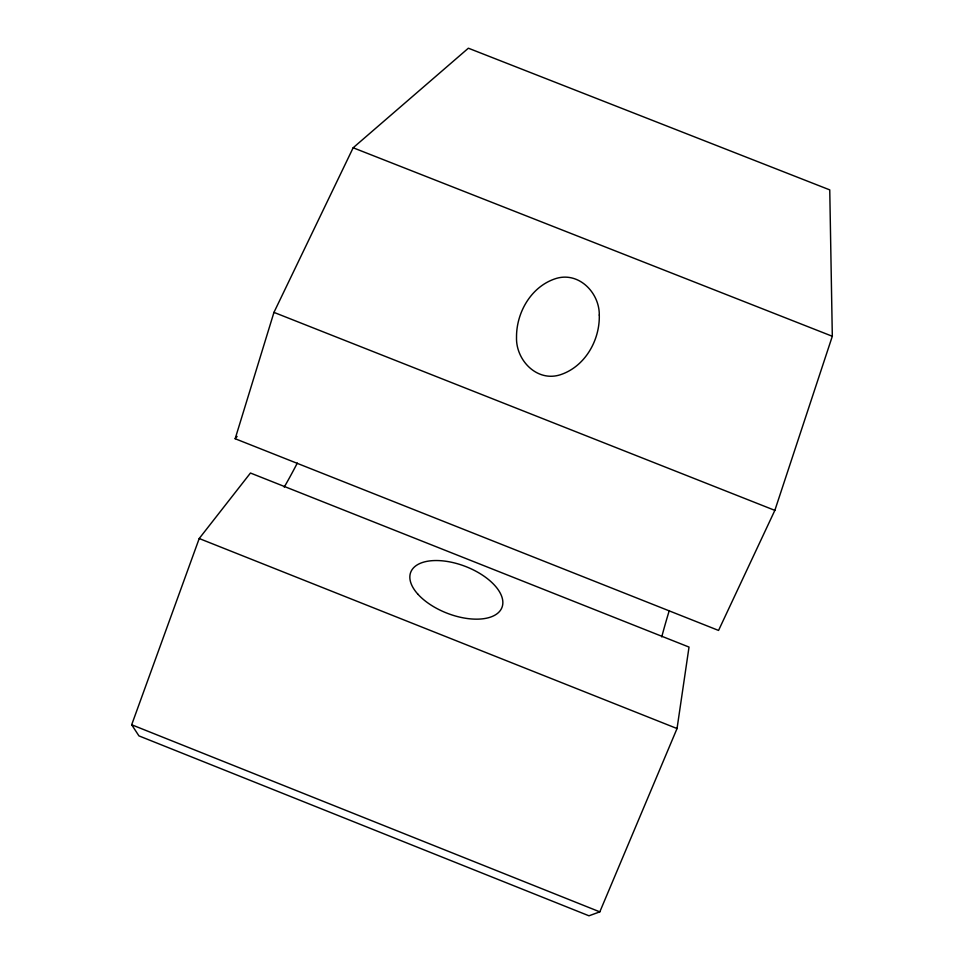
<?xml version="1.0" encoding="UTF-8"?>
<svg xmlns="http://www.w3.org/2000/svg" width="964" height="964" viewBox="0 0 964 964"><rect width="100%" height="100%" fill="white"/><g stroke="black" fill="none" stroke-linecap="round" stroke-linejoin="round"><path stroke-width="1.45" d="M677.041 728.543L689.019 647.073L250.459 473.023L199.211 538.527L131.682 724.759L138.936 735.881L588.98 915.8L599.813 911.86L677.041 728.543L199.211 538.527M235.168 438.728L273.957 312.384L353.161 147.769L468.371 48.2L829.751 189.884L832.318 336.267L774.851 510.366L718.554 630.432L235.168 438.728L237.108 436.427M353.161 147.769L832.318 336.267M273.957 312.384L774.851 510.366M131.682 724.759L599.813 911.86M297.31 463.069A173.93 25.57 -68.1 0 1 284.211 487.097M661.738 636.927A174.605 20.352 -68.7 0 1 669.269 610.586M599.283 315.047C599.982 340.388 584.859 366.91 560 374.863C536.659 382.13 515.716 359.909 516.523 337.267C516.318 312.143 531.55 285.971 556.349 278.403C579.123 271.655 599.584 292.96 599.283 315.047M417.87 594.173A48.899 25.124 21.1 0 0 498.231 612.779A48.899 25.124 21.1 0 0 453.008 562.59A48.899 25.124 21.1 0 0 417.87 594.173"/></g></svg>
